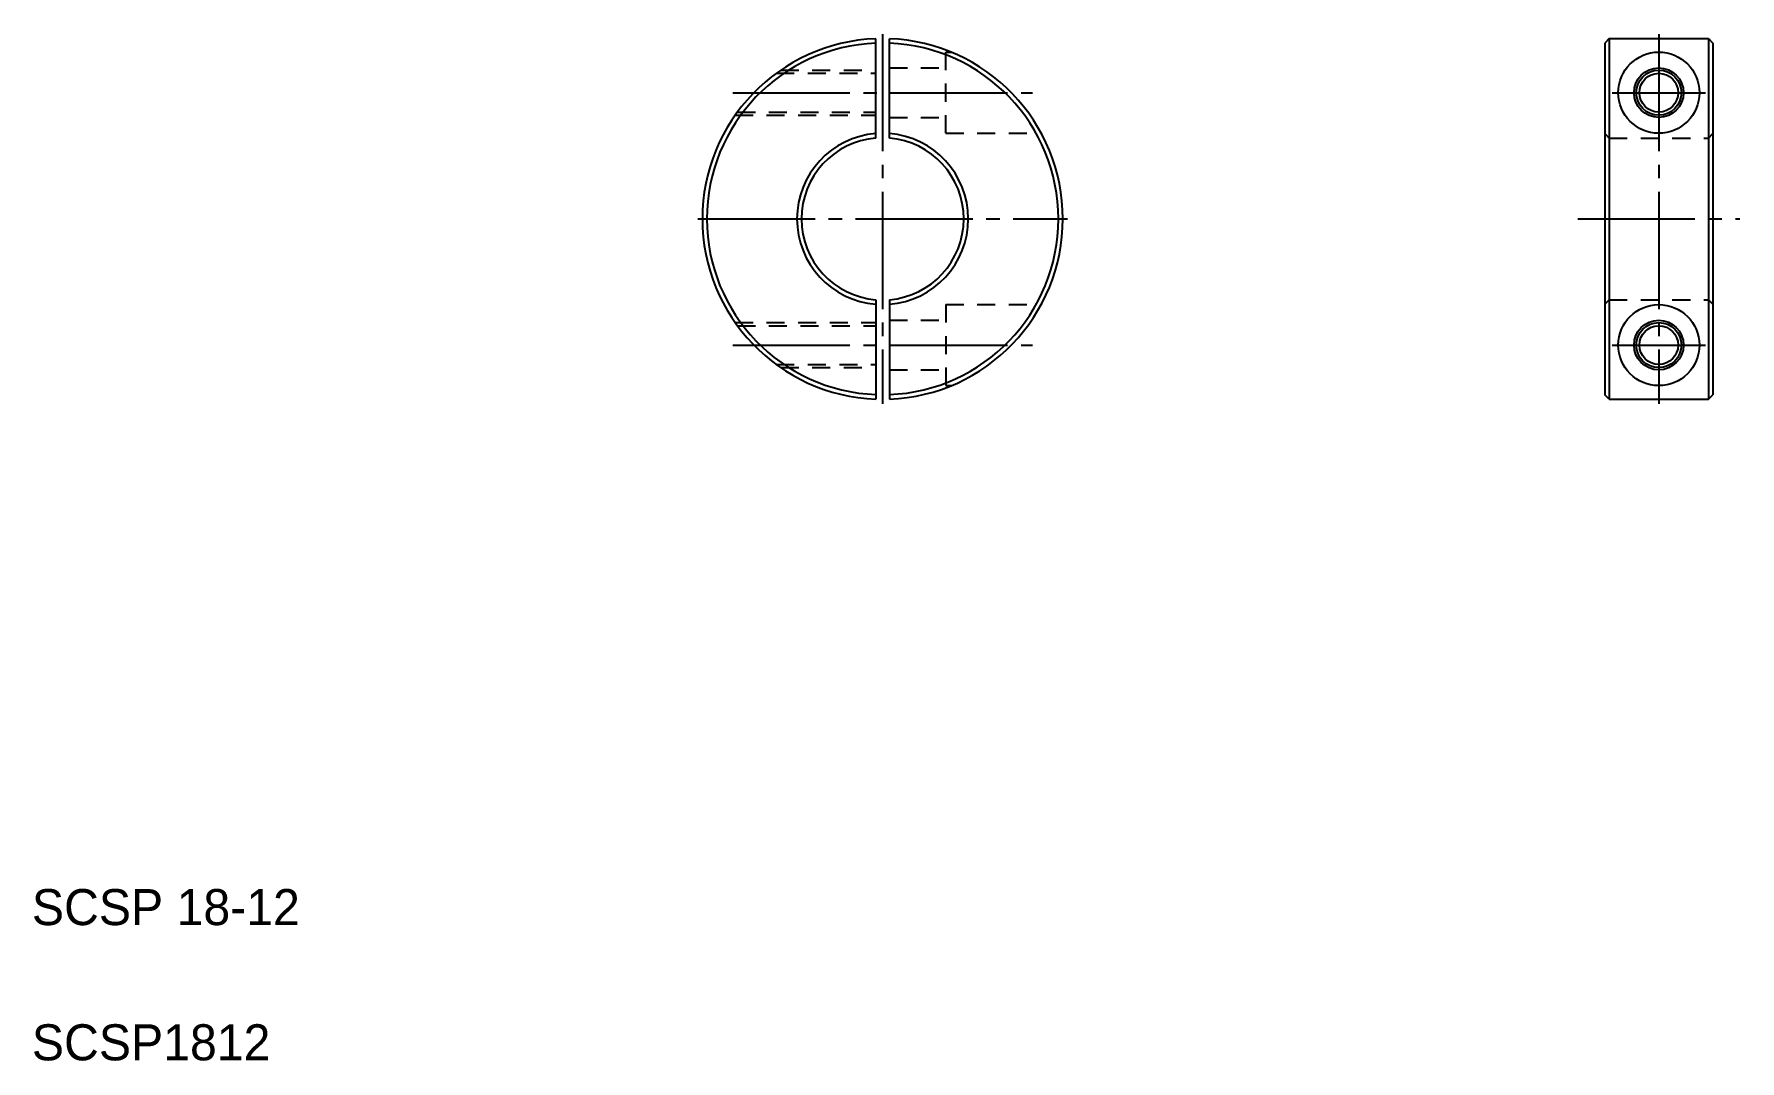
# Model space of a CAD drawing. Extents: x 3 to 193, y 116 to 230.
import ezdxf

# ---------------------------------------------------------------- set-up
doc = ezdxf.new("R2010")
doc.units = 0
doc.linetypes.add('CENTER', pattern=[17.5, 13, -1.5, 1.5, -1.5])
doc.linetypes.add('DASHED', pattern=[3.5, 2, -1.5])
doc.layers.get('0').update_dxf_attribs({"linetype": 'CONTINUOUS'})
doc.layers.add('CENTER', color=1, linetype='CENTER')

msp = doc.modelspace()

# ---------------------------------------------------------------- linework, layer by layer
at = {"color": 7, "linetype": 'CONTINUOUS'}
for p, q in [((96.72, 218.57), (96.72, 229.59)), ((98.22, 218.57), (98.22, 229.59)), ((178.09, 229.61), (177.59, 229.11)), ((177.59, 229.11), (177.59, 190.11)), ((178.09, 229.61), (178.09, 189.61)), ((178.09, 229.61), (189.09, 229.61)), ((189.09, 229.61), (189.09, 189.61)), ((189.09, 229.61), (189.59, 229.11)), ((189.59, 229.11), (189.59, 190.11)), ((96.72, 200.64), (96.72, 189.62)), ((98.22, 200.64), (98.22, 189.62)), ((178.09, 189.61), (177.59, 190.11)), ((178.09, 189.61), (189.09, 189.61)), ((189.09, 189.61), (189.59, 190.11))]:
    msp.add_line(p, q, dxfattribs=at)
at = {"color": 3, "linetype": 'DASHED'}
for p, q in [((104.47, 219.11), (104.47, 228.11)), ((104.47, 228.11), (105.06, 228.11)), ((85.67, 225.76), (96.72, 225.76)), ((86.16, 226.11), (96.72, 226.11)), ((98.22, 226.36), (104.47, 226.36)), ((81.35, 221.46), (96.72, 221.46)), ((81.1, 221.11), (96.72, 221.11)), ((98.22, 220.86), (104.47, 220.86)), ((104.47, 219.11), (115.06, 219.11)), ((177.59, 219.07), (178.09, 218.57)), ((178.09, 218.57), (189.09, 218.57)), ((189.09, 218.57), (189.59, 219.07)), ((177.59, 200.14), (178.09, 200.64)), ((178.09, 200.64), (189.09, 200.64)), ((189.09, 200.64), (189.59, 200.14)), ((104.47, 200.11), (104.47, 191.11)), ((104.47, 200.11), (115.06, 200.11)), ((81.1, 198.11), (96.72, 198.11)), ((81.35, 197.76), (96.72, 197.76)), ((98.22, 198.36), (104.47, 198.36)), ((85.67, 193.46), (96.72, 193.46)), ((86.16, 193.11), (96.72, 193.11)), ((98.22, 192.86), (104.47, 192.86)), ((104.47, 191.11), (105.06, 191.11))]:
    msp.add_line(p, q, dxfattribs=at)
for centre, radius in [((183.59, 223.61), 4.5), ((183.59, 223.61), 2.15), ((183.59, 195.61), 4.5), ((183.59, 195.61), 2.15)]:
    msp.add_circle(centre, radius)
at = {"color": 7, "linetype": 'CONTINUOUS'}
for centre in [(183.59, 223.61), (183.59, 195.61)]:
    msp.add_circle(centre, 2.75, dxfattribs=at)
at = {"color": 3, "linetype": 'CONTINUOUS'}
for centre in [(183.59, 223.61), (183.59, 195.61)]:
    msp.add_circle(centre, 2.5, dxfattribs=at)
for radius, start, end in [(20, 92.1491, 267.8509), (19.5, 92.2042, 267.7958), (20, 272.1491, 87.8509), (19.5, 272.2042, 87.7958), (9.5, 94.5281, 265.4719), (9, 94.7802, 265.2198), (9.5, 274.5281, 85.4719), (9, 274.7802, 85.2198)]:
    msp.add_arc((97.47, 209.61), radius, start, end)
at = {"layer": 'CENTER', "color": 1, "linetype": 'CENTER'}
for p, q in [((97.47, 230.11), (97.47, 189.11)), ((183.59, 230.11), (183.59, 189.11)), ((80.84, 223.61), (114.09, 223.61)), ((178.4, 223.61), (188.77, 223.61)), ((76.97, 209.61), (117.97, 209.61)), ((174.59, 209.61), (192.59, 209.61)), ((80.84, 195.61), (114.09, 195.61)), ((178.4, 195.61), (188.77, 195.61))]:
    msp.add_line(p, q, dxfattribs=at)

# ---------------------------------------------------------------- texts
for s, p in [('SCSP 18-12', (3.08, 131.27)), ('SCSP1812', (3.08, 116.27))]:
    msp.add_text(s, height=4).set_placement(p)

doc.saveas('drawing.dxf')
